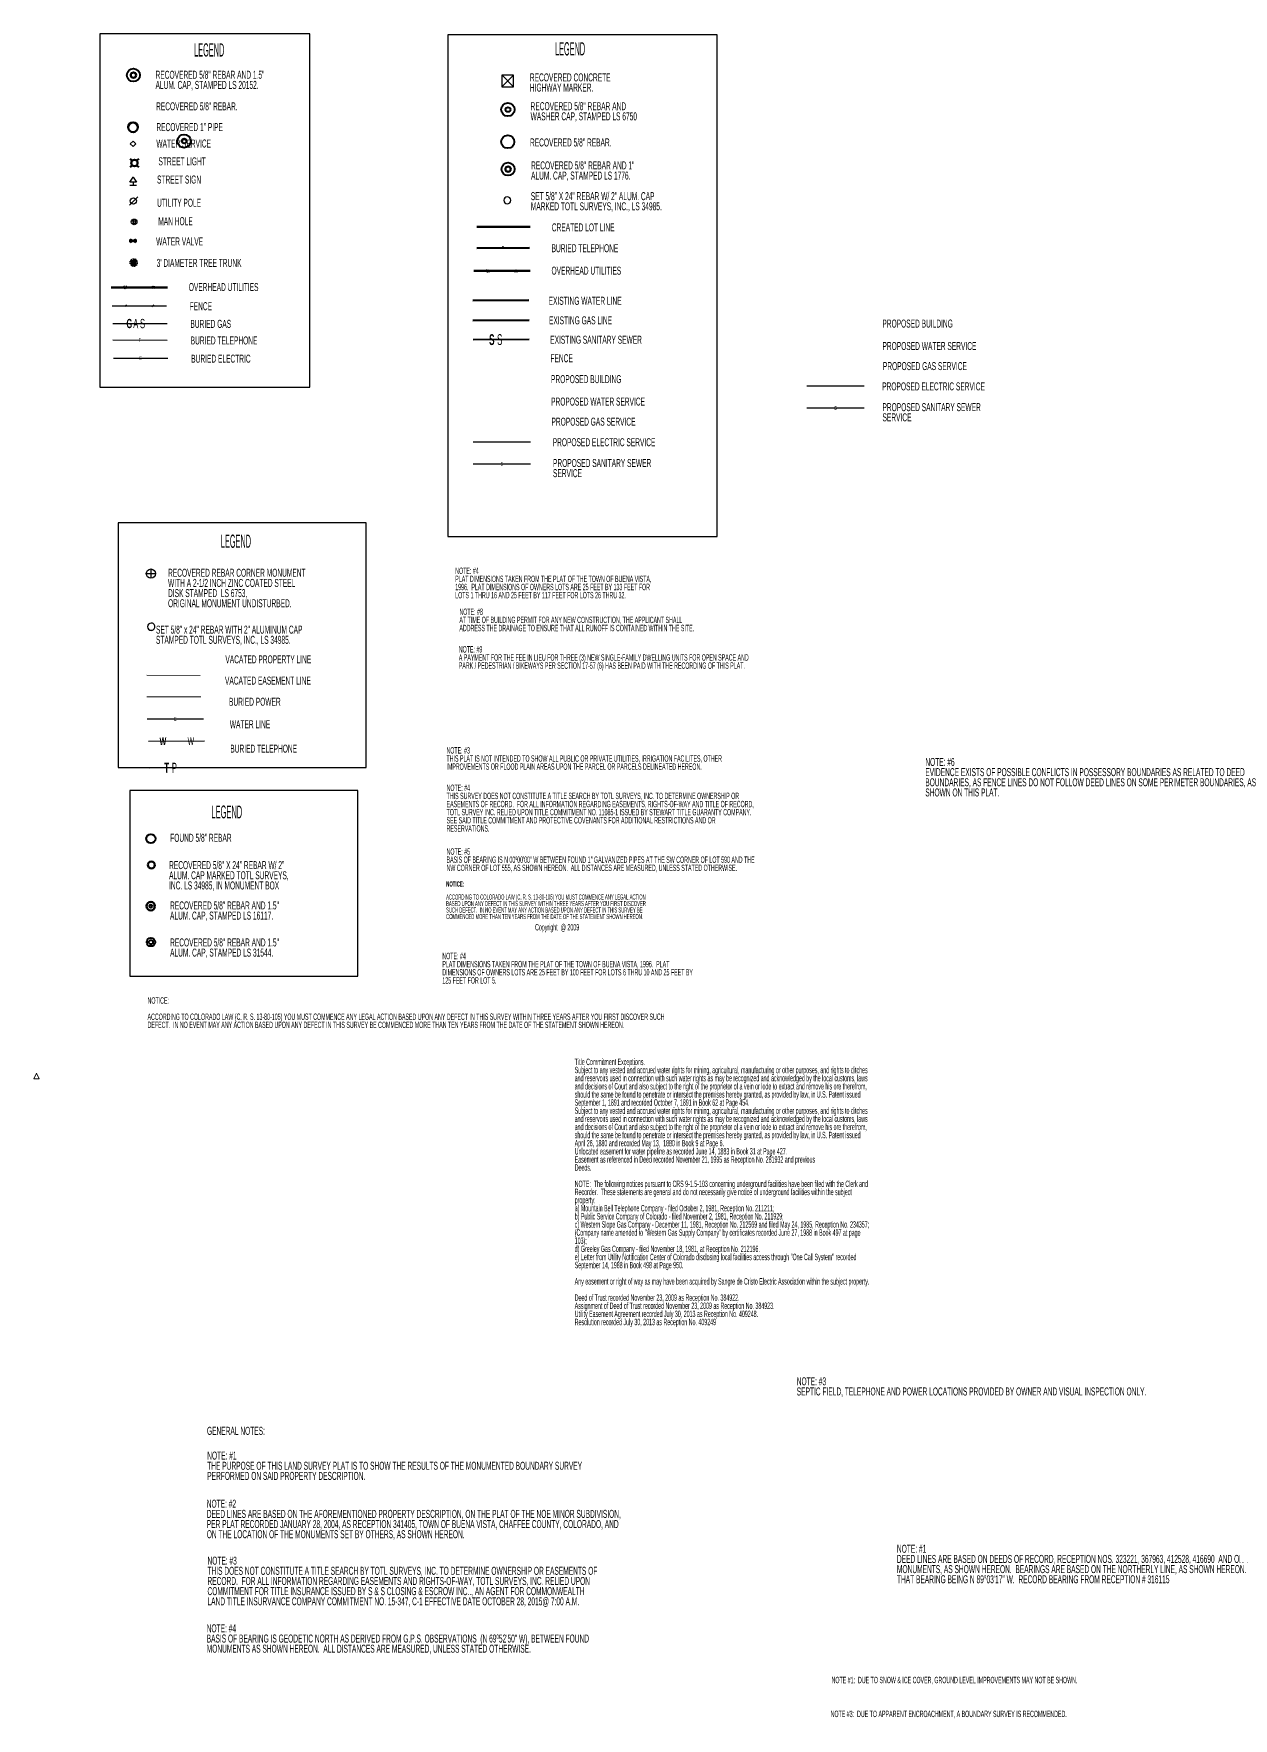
# Model space of a CAD drawing. Extents: x 2835785 to 2851632, y 1243954 to 1251877.
# Drawn here: x 2846283 to 2846792, y 1246582 to 1247297 of the extents above; entities that cross this region are included whole.
import ezdxf

# ---------------------------------------------------------------- set-up
doc = ezdxf.new("R2010")
doc.units = 0
doc.header["$MEASUREMENT"] = 0
for name, pattern in [('BuriedElec', [692.133499, 284.438428, -123.256643, 284.438428]), ('BuriedElec5', [717.612335, 294.909183, -127.793969, 294.909183]), ('BuriedTel', [671.08925, 275.790106, -119.509037, 275.790106]), ('BuriedTel1', [692.163966, 284.450949, -123.262068, 284.450949]), ('Dash', [142.74873, 47.582909, -47.582909, 47.582909, -3.5452e-06]), ('Dash Dot', [169.613151, 42.403287, -38.162956, 8.480657, -38.162964, 42.403287]), ('Dash Dot3', [169.611531, 42.402882, -38.162592, 8.480576, -38.1626, 42.402882]), ('Dot', [49.189953, 13.415442, -22.35907, 13.415442]), ('Fence Rail1', [346.080558, 138.432221, -69.216116, 138.432221]), ('Gas Line', [692.154561, 129.778983, -302.817611, 129.778983, -129.778983]), ('Power Line1', [358.807667, 143.523065, -71.761538, 143.523065]), ('Power Line2', [358.809357, 143.523741, -71.761876, 143.523741]), ('Sanitary Sewer', [713.724209, 152.940911, -254.901507, 152.940911, -152.94088]), ('Silt Fence', [727.6961, 299.053196, -129.589708, 299.053196]), ('Silt Fence1', [727.6625, 299.039388, -129.583725, 299.039388]), ('Telephone', [671.084232, 143.803772, -239.672944, 143.803772, -143.803744]), ('Water Line', [356.87027, 107.061085, -107.061085, 107.061085, -35.687014]), ('WaterCourse2', [237.915805, 33.987971, -169.939856, 33.987971, -6.33075e-06])]:
    doc.linetypes.add(name, pattern=pattern)
for name, color, linetype, true_color in [('Layout', 5, 'Continuous', 0x0000ff), ('Text', 5, 'Continuous', 0x0000ff), ('U-_UG_Power', 1, 'Continuous', 0xff0000), ('U-Telephone', 7, 'Continuous', 0xff8000), ('U-Water_line', 5, 'Continuous', 0x0000ff)]:
    doc.layers.add(name, color=color, linetype=linetype, true_color=true_color)
doc.styles.add('Arial1', font='arialbd.ttf', dxfattribs={"width": 0.384058, "height": 2.76})
doc.styles.add('Arial12', font='arialbd.ttf', dxfattribs={"width": 0.416328, "height": 4.103333})
doc.styles.add('Arial13', font='arialbd.ttf', dxfattribs={"width": 0.416087, "height": 5.511667})
doc.styles.add('Arial5', font='arialbd.ttf', dxfattribs={"width": 0.416264, "height": 2.07})
doc.styles.add('Arial6', font='arialbd.ttf', dxfattribs={"width": 0.416264, "height": 5.861667})
doc.styles.add('Arial7', font='arialbd.ttf', dxfattribs={"width": 0.41608, "height": 4.975})

msp = doc.modelspace()

# ---------------------------------------------------------------- linework, layer by layer
at = {"layer": 'Layout', "color": 18, "linetype": 'ByBlock', "lineweight": 25, "ltscale": 30, "true_color": 0x000000}
for p, q in [((2846486.68, 1247279.01), (2846481.79, 1247274.01)), ((2846481.83, 1247279.03), (2846486.65, 1247274)), ((2846327.24, 1247227.38), (2846323.71, 1247223.87)), ((2846324.67, 1247216.26), (2846326.72, 1247216.26)), ((2846324.68, 1247217.16), (2846326.74, 1247217.16)), ((2846325.3, 1247217.83), (2846325.3, 1247215.69)), ((2846326.1, 1247217.81), (2846326.1, 1247215.67)), ((2846330.85, 1247067.58), (2846334.78, 1247067.57)), ((2846332.81, 1247069.52), (2846332.77, 1247065.67))]:
    msp.add_line(p, q, dxfattribs=at)
at = {"layer": 'Layout', "color": 18, "linetype": 'ByBlock', "lineweight": 50, "ltscale": 30, "true_color": 0x000000}
for p, q in [((2846324.63, 1247242.98), (2846324.03, 1247243.58)), ((2846324.63, 1247242.98), (2846324.03, 1247243.58)), ((2846327.03, 1247242.98), (2846327.63, 1247243.58)), ((2846324.63, 1247240.58), (2846324.03, 1247239.98)), ((2846327.03, 1247240.58), (2846327.63, 1247239.98)), ((2846324.05, 1247209.36), (2846326.45, 1247208.15)), ((2846324.05, 1247208.16), (2846324.05, 1247209.36)), ((2846326.45, 1247209.35), (2846324.05, 1247208.16)), ((2846326.45, 1247208.15), (2846326.45, 1247209.35))]:
    msp.add_line(p, q, dxfattribs=at)
at = {"layer": 'Layout', "color": 5, "linetype": 'ByBlock', "ltscale": 30, "true_color": 0x0000ff}
for p, q in [((2846323.92, 1247232.33), (2846326.64, 1247232.33)), ((2846323.92, 1247232.33), (2846326.64, 1247232.33)), ((2846325.24, 1247233.87), (2846325.23, 1247232.32)), ((2846325.24, 1247233.87), (2846325.23, 1247232.32)), ((2846611.26, 1247147.15), (2846635.52, 1247147.15)), ((2846469.64, 1247123.41), (2846493.9, 1247123.41))]:
    msp.add_line(p, q, dxfattribs=at)
at = {"layer": 'Layout', "color": 18, "linetype": 'ByBlock', "ltscale": 30, "true_color": 0x000000}
for p, q in [((2846323.71, 1247199.28), (2846327.29, 1247199.54)), ((2846327.2, 1247199), (2846323.74, 1247199.86)), ((2846327.17, 1247200.13), (2846323.89, 1247198.79)), ((2846323.96, 1247200.43), (2846326.96, 1247198.47)), ((2846324.22, 1247198.22), (2846326.8, 1247200.72)), ((2846326.48, 1247198.02), (2846324.45, 1247200.93)), ((2846326.24, 1247201.1), (2846324.77, 1247197.86)), ((2846325.11, 1247201.24), (2846325.84, 1247197.73)), ((2846325.27, 1247197.72), (2846325.71, 1247201.28))]:
    msp.add_line(p, q, dxfattribs=at)
at = {"layer": 'Layout', "color": 5, "linetype": 'ByBlock', "lineweight": 50, "true_color": 0x0000ff}
for p, q in [((2846475.78, 1247195.43), (2846475.18, 1247196.47)), ((2846475.89, 1247195.43), (2846476.49, 1247196.47)), ((2846487.74, 1247195.43), (2846487.14, 1247196.47)), ((2846487.85, 1247195.43), (2846488.45, 1247196.47)), ((2846321.82, 1247188.48), (2846321.22, 1247189.51)), ((2846321.94, 1247188.48), (2846322.54, 1247189.51)), ((2846333.78, 1247188.48), (2846333.18, 1247189.51)), ((2846333.9, 1247188.48), (2846334.5, 1247189.51))]:
    msp.add_line(p, q, dxfattribs=at)
at = {"layer": 'Layout', "color": 5, "linetype": 'ByBlock', "lineweight": 30, "true_color": 0x0000ff}
for p, q in [((2846321.69, 1247180.8), (2846322.51, 1247181.61)), ((2846333.23, 1247180.78), (2846334.04, 1247181.59))]:
    msp.add_line(p, q, dxfattribs=at)
at = {"layer": 'Layout', "color": 18, "linetype": 'ByBlock', "lineweight": 0, "ltscale": 30, "true_color": 0x000000}
for p, q in [((2846284.25, 1246855.58), (2846283.05, 1246853.17)), ((2846283.05, 1246853.17), (2846285.45, 1246853.17)), ((2846285.45, 1246853.17), (2846284.25, 1246855.58))]:
    msp.add_line(p, q, dxfattribs=at)
at = {"layer": 'Layout', "color": 5, "linetype": 'ByBlock', "lineweight": 25, "ltscale": 30, "true_color": 0x0000ff}
for points in [[(2846311.16, 1247146.62), (2846400.2, 1247146.62), (2846400.2, 1247296.6), (2846311.16, 1247296.6), (2846311.16, 1247146.62)], [(2846458.78, 1247083.29), (2846573.15, 1247083.29), (2846573.15, 1247296.06), (2846458.78, 1247296.06), (2846458.78, 1247083.29)], [(2846318.92, 1246985.29), (2846424.14, 1246985.29), (2846424.14, 1247089.07), (2846318.92, 1247089.07), (2846318.92, 1246985.29)], [(2846323.8, 1246896.79), (2846420.64, 1246896.79), (2846420.64, 1246975.47), (2846323.8, 1246975.47), (2846323.8, 1246896.79)]]:
    msp.add_lwpolyline(points, dxfattribs=at)
at = {"layer": 'Layout', "color": 18, "linetype": 'ByBlock', "lineweight": 25, "ltscale": 30, "true_color": 0x000000}
for points in [[(2846481.82, 1247279.07), (2846481.77, 1247274.02), (2846486.65, 1247274), (2846486.65, 1247279.07), (2846481.82, 1247279.07)], [(2846325.26, 1247235.68), (2846326.7, 1247233.64), (2846323.8, 1247233.64), (2846325.26, 1247235.68)]]:
    msp.add_lwpolyline(points, dxfattribs=at)
at = {"layer": 'Layout', "color": 18, "linetype": 'ByBlock', "lineweight": 0, "ltscale": 30, "true_color": 0x000000}
for points in [[(2846325.25, 1247251.07), (2846324.05, 1247249.88), (2846325.25, 1247248.68), (2846326.45, 1247249.88), (2846325.25, 1247251.07)], [(2846325.26, 1247235.68), (2846326.7, 1247233.64), (2846323.8, 1247233.64), (2846325.26, 1247235.68)]]:
    msp.add_lwpolyline(points, dxfattribs=at)
at = {"layer": 'Layout', "color": 5, "linetype": 'Dash Dot', "lineweight": 50, "ltscale": 30, "true_color": 0x0000ff}
msp.add_lwpolyline([(2846471.17, 1247214.7), (2846493.79, 1247214.61)], dxfattribs=at)
at = {"layer": 'Layout', "color": 5, "linetype": 'BuriedTel', "lineweight": 50, "ltscale": 30, "true_color": 0x0000ff}
msp.add_lwpolyline([(2846471.08, 1247205.57), (2846493.45, 1247205.7)], dxfattribs=at)
at = {"layer": 'Layout', "color": 5, "linetype": 'Power Line1', "lineweight": 50, "ltscale": 30, "true_color": 0x0000ff}
msp.add_lwpolyline([(2846469.85, 1247195.95), (2846493.78, 1247195.95)], dxfattribs=at)
at = {"layer": 'Layout', "color": 5, "linetype": 'Power Line2', "lineweight": 50, "ltscale": 30, "true_color": 0x0000ff}
msp.add_lwpolyline([(2846315.9, 1247188.99), (2846339.82, 1247188.99)], dxfattribs=at)
at = {"layer": 'Layout', "color": 5, "linetype": 'Fence Rail1', "lineweight": 30, "ltscale": 30, "true_color": 0x0000ff}
msp.add_lwpolyline([(2846316.33, 1247181.21), (2846339.4, 1247181.18)], dxfattribs=at)
at = {"layer": 'Layout', "color": 5, "linetype": 'Dash', "lineweight": 50, "ltscale": 30, "true_color": 0x0000ff}
msp.add_lwpolyline([(2846469.38, 1247183.37), (2846493.17, 1247183.5)], dxfattribs=at)
at = {"layer": 'Layout', "color": 5, "linetype": 'Gas Line', "lineweight": 30, "ltscale": 30, "true_color": 0x0000ff}
msp.add_lwpolyline([(2846316.65, 1247173.71), (2846339.72, 1247173.68)], dxfattribs=at)
at = {"layer": 'Layout', "color": 5, "linetype": 'WaterCourse2', "lineweight": 50, "ltscale": 30, "true_color": 0x0000ff}
msp.add_lwpolyline([(2846469.52, 1247174.91), (2846493.31, 1247175.04)], dxfattribs=at)
at = {"layer": 'Layout', "color": 5, "linetype": 'BuriedTel1', "lineweight": 30, "ltscale": 30, "true_color": 0x0000ff}
msp.add_lwpolyline([(2846316.66, 1247166.67), (2846339.73, 1247166.64)], dxfattribs=at)
at = {"layer": 'Layout', "color": 5, "linetype": 'Sanitary Sewer', "lineweight": 40, "ltscale": 30, "true_color": 0x0000ff}
msp.add_lwpolyline([(2846469.56, 1247166.85), (2846493.35, 1247166.98)], dxfattribs=at)
at = {"layer": 'Layout', "color": 5, "linetype": 'BuriedElec', "lineweight": 30, "ltscale": 30, "true_color": 0x0000ff}
msp.add_lwpolyline([(2846316.88, 1247158.95), (2846339.96, 1247158.91)], dxfattribs=at)
at = {"layer": 'Layout', "color": 5, "linetype": 'Silt Fence', "lineweight": 25, "ltscale": 30, "true_color": 0x0000ff}
msp.add_lwpolyline([(2846611.25, 1247137.86), (2846635.5, 1247137.85)], dxfattribs=at)
at = {"layer": 'Layout', "color": 5, "linetype": 'Silt Fence1', "lineweight": 25, "ltscale": 30, "true_color": 0x0000ff}
msp.add_lwpolyline([(2846469.63, 1247114.12), (2846493.88, 1247114.12)], dxfattribs=at)
at = {"layer": 'Layout', "color": 5, "linetype": 'Dash Dot3', "lineweight": 20, "ltscale": 30, "true_color": 0x0000ff}
msp.add_lwpolyline([(2846331.04, 1247024.44), (2846353.65, 1247024.35)], dxfattribs=at)
at = {"layer": 'Layout', "color": 5, "linetype": 'Dot', "lineweight": 20, "ltscale": 30, "true_color": 0x0000ff}
msp.add_lwpolyline([(2846331.04, 1247015.34), (2846353.99, 1247015.34)], dxfattribs=at)
at = {"layer": 'Layout', "color": 18, "linetype": 'ByBlock', "lineweight": 40, "ltscale": 30, "true_color": 0x000000}
for centre, radius in [((2846325.4, 1247279.02), 2.76), ((2846484.34, 1247264.41), 2.83), ((2846484.37, 1247264.42), 1.01), ((2846346.88, 1247251.07), 2.83), ((2846346.92, 1247251.08), 1.01), ((2846484.3, 1247250.74), 2.76), ((2846484.41, 1247239.14), 2.76), ((2846332.79, 1246955.13), 1.93), ((2846332.79, 1246911.2), 1.77), ((2846332.79, 1246911.2), 0.885)]:
    msp.add_circle(centre, radius, dxfattribs=at)
at = {"layer": 'Layout', "color": 18, "linetype": 'ByBlock', "lineweight": 50, "ltscale": 30, "true_color": 0x000000}
for centre, radius in [((2846325.4, 1247279.02), 1.13), ((2846325.22, 1247256.92), 2.04), ((2846325.83, 1247241.78), 1.34), ((2846484.41, 1247239.14), 1.13), ((2846332.72, 1246926.49), 1.8), ((2846332.72, 1246926.49), 0.6)]:
    msp.add_circle(centre, radius, dxfattribs=at)
at = {"layer": 'Layout', "color": 18, "linetype": 'ByBlock', "lineweight": 25, "ltscale": 30, "true_color": 0x000000}
for centre, radius in [((2846325.36, 1247225.67), 1.33), ((2846325.68, 1247216.76), 1.2), ((2846332.81, 1247067.56), 1.95)]:
    msp.add_circle(centre, radius, dxfattribs=at)
at = {"layer": 'Layout', "color": 5, "linetype": 'ByBlock', "lineweight": 9, "true_color": 0x0000ff}
for centre in [(2846472.07, 1247174.93), (2846473.48, 1247174.93), (2846474.9, 1247174.94), (2846480, 1247174.97), (2846481.41, 1247174.98), (2846482.83, 1247174.99), (2846487.93, 1247175.01), (2846489.34, 1247175.02), (2846490.76, 1247175.03)]:
    msp.add_circle(centre, 0.142, dxfattribs=at)
at = {"layer": 'Layout', "color": 5, "linetype": 'ByBlock', "ltscale": 30, "true_color": 0x0000ff}
for centre, radius, start, end in [((2846484.07, 1247225.91), 1.5, 90.00014, 180.00013), ((2846484.07, 1247225.91), 1.5, 179.99985, 269.99986), ((2846484.07, 1247225.91), 1.5, 0.00002, 89.99998), ((2846484.07, 1247225.91), 1.5, 270.00014, 0.00014), ((2846332.93, 1247045.03), 1.55, 91.99917, 179.84497), ((2846332.9, 1247045.01), 1.52, 179.07791, 269.07793), ((2846332.95, 1247045.06), 1.52, 358.80471, 92.41612), ((2846332.91, 1247045.04), 1.56, 268.77846, 359.23797)]:
    msp.add_arc(centre, radius, start, end, dxfattribs=at)
at = {"layer": 'Layout', "color": 5, "linetype": 'ByBlock', "lineweight": 50, "ltscale": 30, "true_color": 0x0000ff}
for start, end in [(90.00014, 180.00013), (179.99985, 269.99986), (0.00002, 89.99998), (270.00014, 0.00014)]:
    msp.add_arc((2846333, 1246943.95), 1.5, start, end, dxfattribs=at)
at = {"layer": 'U-_UG_Power', "color": 1, "linetype": 'BuriedElec5', "ltscale": 30, "true_color": 0xff0000}
msp.add_lwpolyline([(2846331.22, 1247005.89), (2846355.14, 1247005.89)], dxfattribs=at)
at = {"layer": 'U-Telephone', "color": 30, "linetype": 'Telephone', "ltscale": 30, "true_color": 0xff8000}
msp.add_lwpolyline([(2846332.12, 1246985.14), (2846354.49, 1246985.27)], dxfattribs=at)
at = {"layer": 'U-Water_line', "color": 5, "linetype": 'Water Line', "ltscale": 30, "true_color": 0x0000ff}
msp.add_lwpolyline([(2846331.73, 1246996.43), (2846355.53, 1246996.56)], dxfattribs=at)

# ---------------------------------------------------------------- texts
at = {"layer": 'Layout'}
for s, height, width, p in [('LEGEND', 5.628, 0.40061, (2846351.16, 1247286.9)), ('LEGEND', 5.628, 0.40061, (2846504.33, 1247287.37)), ('RECOVERED 5/8" REBAR AND 1.5" ', 3.395, 0.493735, (2846334.78, 1247277.49)), ('RECOVERED CONCRETE ', 3.395, 0.493735, (2846493.66, 1247276.37)), ('ALUM. CAP, STAMPED LS 20152.', 3.395, 0.493735, (2846334.78, 1247273.18)), ('HIGHWAY MARKER.', 3.395, 0.493735, (2846493.66, 1247272.05)), ('RECOVERED 5/8" REBAR.', 3.395, 0.493735, (2846335, 1247264.1)), ('WASHER CAP, STAMPED LS 6750', 3.395, 0.493735, (2846493.97, 1247259.85)), ('RECOVERED 5/8" REBAR AND ', 3.395, 0.493735, (2846493.97, 1247264.16)), ('RECOVERED 1" PIPE', 3.395, 0.493735, (2846335.12, 1247255.28)), ('WATER SERVICE', 3.395, 0.493735, (2846335.12, 1247248.32)), ('RECOVERED 5/8" REBAR.', 3.395, 0.493735, (2846493.7, 1247248.77)), ('STREET LIGHT', 3.395, 0.493735, (2846336.02, 1247240.75)), ('RECOVERED 5/8" REBAR AND 1" ', 3.395, 0.493735, (2846494.16, 1247239.04)), ('STREET SIGN', 3.395, 0.493735, (2846335.42, 1247233.04)), ('ALUM. CAP, STAMPED LS 1776.', 3.395, 0.493735, (2846494.16, 1247234.72)), ('SET 5/8" X 24" REBAR W/ 2" ALUM. CAP', 3.395, 0.493735, (2846494.06, 1247225.99)), ('UTILITY POLE', 3.395, 0.493735, (2846335.42, 1247223.18)), ('MARKED TOTL SURVEYS, INC., LS 34985.', 3.395, 0.493735, (2846494.06, 1247221.68)), ('MAN HOLE', 3.395, 0.493735, (2846335.94, 1247215.36)), ('CREATED LOT LINE', 3.395, 0.493735, (2846502.97, 1247212.74)), ('WATER VALVE', 3.395, 0.493735, (2846335.03, 1247206.79)), ('BURIED TELEPHONE', 3.395, 0.493735, (2846502.87, 1247203.91)), ("3' DIAMETER TREE TRUNK", 3.395, 0.493735, (2846335.24, 1247197.66)), ('OVERHEAD UTILITIES', 3.395, 0.493735, (2846502.84, 1247194.39)), ('OVERHEAD UTILITIES', 3.395, 0.493735, (2846348.89, 1247187.43)), ('EXISTING WATER LINE', 3.395, 0.493735, (2846501.62, 1247181.59)), ('FENCE', 3.395, 0.493735, (2846349.26, 1247179.31)), ('BURIED GAS', 3.395, 0.493735, (2846349.58, 1247171.81)), ('EXISTING GAS LINE', 3.395, 0.493735, (2846501.77, 1247173.3)), ('PROPOSED BUILDING', 3.395, 0.493735, (2846643.29, 1247171.93)), ('BURIED TELEPHONE', 3.395, 0.493735, (2846349.69, 1247164.77)), ('EXISTING SANITARY SEWER', 3.395, 0.493735, (2846502.3, 1247165.08)), ('PROPOSED WATER SERVICE', 3.395, 0.493735, (2846643.33, 1247162.41)), ('BURIED ELECTRIC', 3.395, 0.493735, (2846349.91, 1247157.04)), ('FENCE', 3.395, 0.493735, (2846502.39, 1247157.23)), ('PROPOSED GAS SERVICE', 3.395, 0.493735, (2846643.5, 1247153.89)), ('PROPOSED BUILDING', 3.395, 0.493735, (2846502.63, 1247148.36)), ('PROPOSED WATER SERVICE', 3.395, 0.493735, (2846502.67, 1247138.84)), ('PROPOSED ELECTRIC SERVICE', 3.395, 0.493735, (2846643.21, 1247145.28)), ('SERVICE', 3.395, 0.493735, (2846643.33, 1247132.16)), ('PROPOSED SANITARY SEWER ', 3.395, 0.493735, (2846643.33, 1247136.47)), ('PROPOSED GAS SERVICE', 3.395, 0.493735, (2846502.84, 1247130.32)), ('PROPOSED ELECTRIC SERVICE', 3.395, 0.493735, (2846503.35, 1247121.59)), ('PROPOSED SANITARY SEWER ', 3.395, 0.493735, (2846503.47, 1247112.78)), ('SERVICE', 3.395, 0.493735, (2846503.47, 1247108.47)), ('LEGEND', 5.628, 0.40061, (2846362.5, 1247078.49)), ('1996.  PLAT DIMENSIONS OF OWNERS LOTS ARE 25 FEET BY 133 FEET FOR ', 2.715, 0.494403, (2846461.98, 1247060.52)), ('NOTE: #4', 2.715, 0.494403, (2846461.98, 1247067.41)), ('PLAT DIMENSIONS TAKEN FROM THE PLAT OF THE TOWN OF BUENA VISTA, ', 2.715, 0.494403, (2846461.98, 1247063.97)), ('LOTS 1 THRU 16 AND 25 FEET BY 117 FEET FOR LOTS 26 THRU 32.', 2.715, 0.494403, (2846461.98, 1247057.07)), ('AT TIME OF BUILDING PERMIT FOR ANY NEW CONSTRUCTION, THE APPLICANT SHALL ', 2.715, 0.494403, (2846463.75, 1247046.56)), ('NOTE: #8', 2.715, 0.494403, (2846463.75, 1247050.01)), ('SET 5/8" x 24" REBAR WITH 2" ALUMINUM CAP', 3.395, 0.493735, (2846334.97, 1247042.09)), ('ADDRESS THE DRAINAGE TO ENSURE THAT ALL RUNOFF IS CONTAINED WITHIN THE SITE.', 2.715, 0.494403, (2846463.75, 1247043.11)), ('STAMPED TOTL SURVEYS, INC., LS 34985.', 3.395, 0.493735, (2846334.97, 1247037.77)), ('NOTE: #9', 2.715, 0.494403, (2846463.5, 1247034.07)), ('VACATED PROPERTY LINE', 3.395, 0.493735, (2846364.42, 1247029.48)), ('A PAYMENT FOR THE FEE IN LIEU FOR THREE (3) NEW SINGLE-FAMILY DWELLING UNITS FOR OPEN SPACE AND ', 2.715, 0.494403, (2846463.5, 1247030.62)), ('PARK / PEDESTRIAN / BIKEWAYS PER SECTION 17-57 (6) HAS BEEN PAID WITH THE RECORDING OF THIS PLAT.', 2.715, 0.494403, (2846463.5, 1247027.17)), ('VACATED EASEMENT LINE', 3.395, 0.493735, (2846364.25, 1247020.47)), ('BURIED POWER', 3.395, 0.493735, (2846365.95, 1247011.5)), ('WATER LINE', 3.395, 0.493735, (2846366.3, 1247001.95)), ('BURIED TELEPHONE', 3.395, 0.493735, (2846366.51, 1246991.6)), ('NOTE: #3', 2.715, 0.494403, (2846458.25, 1246991.22)), ('THIS PLAT IS NOT INTENDED TO SHOW ALL PUBLIC OR PRIVATE UTILITIES, IRRIGATION FACILITES, OTHER ', 2.715, 0.494403, (2846458.25, 1246987.77)), ('IMPROVEMENTS OR FLOOD PLAIN AREAS UPON THE PARCEL OR PARCELS DELINEATED HEREON.', 2.715, 0.494403, (2846458.25, 1246984.32)), ('NOTE: #6', 3.393, 0.493932, (2846661.5, 1246985.95)), ('EVIDENCE EXISTS OF POSSIBLE CONFLICTS IN POSSESSORY BOUNDARIES AS RELATED TO DEED ', 3.3933, 0.493932, (2846661.5, 1246981.64)), ('NOTE: #4', 2.715, 0.494403, (2846458.3, 1246975.34)), ('BOUNDARIES, AS FENCE LINES DO NOT FOLLOW DEED LINES ON SOME PERIMETER BOUNDARIES, AS ', 3.3933, 0.493932, (2846661.5, 1246977.33)), ('THIS SURVEY DOES NOT CONSTITUTE A TITLE SEARCH BY TOTL SURVEYS, INC. TO DETERMINE OWNERSHIP OR ', 2.715, 0.494403, (2846458.3, 1246971.89)), ('EASEMENTS OF RECORD.  FOR ALL INFORMATION REGARDING EASEMENTS, RIGHTS-OF-WAY AND TITLE OF RECORD, ', 2.715, 0.494403, (2846458.3, 1246968.44)), ('SHOWN ON THIS PLAT.', 3.3933, 0.493932, (2846661.5, 1246973.02)), ('LEGEND', 5.452, 0.400365, (2846358.5, 1246963.72)), ('TOTL SURVEY INC. RELIED UPON TITLE COMMITMENT NO. 11085-1 ISSUED BY STEWART TITLE GUARANTY COMPANY.  ', 2.715, 0.494403, (2846458.3, 1246964.99)), ('SEE SAID TITLE COMMITMENT AND PROTECTIVE COVENANTS FOR ADDITIONAL RESTRICTIONS AND OR ', 2.715, 0.494403, (2846458.3, 1246961.55)), ('FOUND 5/8" REBAR', 3.395, 0.493735, (2846341, 1246953.78)), ('RESERVATIONS.', 2.715, 0.494403, (2846458.3, 1246958.1)), ('NOTE: #5 ', 2.715, 0.494403, (2846458.3, 1246948.27)), ('RECOVERED 5/8" X 24" REBAR W/ 2" ', 3.395, 0.493735, (2846340.53, 1246942.19)), ('BASIS OF BEARING IS N 00º00\'00" W BETWEEN FOUND 1" GALVANIZED PIPES AT THE SW CORNER OF LOT 590 AND THE ', 2.715, 0.494403, (2846458.3, 1246944.83)), ('NW CORNER OF LOT 555, AS SHOWN HEREON.  ALL DISTANCES ARE MEASURED, UNLESS STATED OTHERWISE.', 2.715, 0.494403, (2846458.3, 1246941.38)), ('ALUM. CAP MARKED TOTL SURVEYS, ', 3.395, 0.493735, (2846340.53, 1246937.88)), ('INC. LS 34985, IN MONUMENT BOX', 3.395, 0.493735, (2846340.53, 1246933.57)), ('RECOVERED 5/8" REBAR AND 1.5" ', 3.395, 0.493735, (2846340.92, 1246925.09)), ('ACCORDING TO COLORADO LAW (C. R. S. 13-80-105) YOU MUST COMMENCE ANY LEGAL ACTION ', 2.1733, 0.494096, (2846458.12, 1246929.27)), ('BASED UPON ANY DEFECT IN THIS SURVEY WITHIN THREE YEARS AFTER YOU FIRST DISCOVER ', 2.1733, 0.494096, (2846458.12, 1246926.51)), ('ALUM. CAP, STAMPED LS 16117.', 3.395, 0.493735, (2846340.92, 1246920.78)), ('SUCH DEFECT.  IN NO EVENT MAY ANY ACTION BASED UPON ANY DEFECT IN THIS SURVEY BE ', 2.1733, 0.494096, (2846458.12, 1246923.75)), ('COMMENCED MORE THAN TEN YEARS FROM THE DATE OF THE STATEMENT SHOWN HEREON.', 2.1733, 0.494096, (2846458.12, 1246920.99)), ('Copyright  @ 2009', 2.715, 0.494403, (2846495.86, 1246916.17)), ('ALUM. CAP, STAMPED LS 31544.', 3.395, 0.493735, (2846340.95, 1246905.08)), ('RECOVERED 5/8" REBAR AND 1.5" ', 3.395, 0.493735, (2846340.95, 1246909.39)), ('NOTE: #4', 2.715, 0.494403, (2846456.51, 1246903.98)), ('PLAT DIMENSIONS TAKEN FROM THE PLAT OF THE TOWN OF BUENA VISTA, 1996.  PLAT ', 2.715, 0.494403, (2846456.51, 1246900.53)), ('DIMENSIONS OF OWNERS LOTS ARE 25 FEET BY 100 FEET FOR LOTS 6 THRU 10 AND 25 FEET BY ', 2.715, 0.494403, (2846456.51, 1246897.08)), ('125 FEET FOR LOT 5.', 2.715, 0.494403, (2846456.51, 1246893.63)), ('NOTICE:', 2.715, 0.494403, (2846331.38, 1246885.1)), ('ACCORDING TO COLORADO LAW (C. R. S. 13-80-105) YOU MUST COMMENCE ANY LEGAL ACTION BASED UPON ANY DEFECT IN THIS SURVEY WITHIN THREE YEARS AFTER YOU FIRST DISCOVER SUCH ', 2.715, 0.494403, (2846331.38, 1246878.21)), ('DEFECT.  IN NO EVENT MAY ANY ACTION BASED UPON ANY DEFECT IN THIS SURVEY BE COMMENCED MORE THAN TEN YEARS FROM THE DATE OF THE STATEMENT SHOWN HEREON.', 2.715, 0.494403, (2846331.38, 1246874.76)), ('Title Commitment Exceptions.', 2.715, 0.494403, (2846512.69, 1246859.05)), ('Subject to any vested and accrued water rights for mining, agricultural, manufacturing or other purposes, and rights to ditches ', 2.715, 0.494403, (2846512.69, 1246855.61)), ('and reservoirs used in connection with such water rights as may be recognized and acknowledged by the local customs, laws ', 2.715, 0.494403, (2846512.69, 1246852.16)), ('and decisions of Court and also subject to the right of the proprietor of a vein or lode to extract and remove his ore therefrom, ', 2.715, 0.494403, (2846512.69, 1246848.71)), ('should the same be found to penetrate or intersect the premises hereby granted, as provided by law, in U.S. Patent issued ', 2.715, 0.494403, (2846512.69, 1246845.26)), ('September 1, 1891 and recorded October 7, 1891 in Book 62 at Page 454.', 2.715, 0.494403, (2846512.69, 1246841.81)), ('Subject to any vested and accrued water rights for mining, agricultural, manufacturing or other purposes, and rights to ditches ', 2.715, 0.494403, (2846512.69, 1246838.36)), ('and reservoirs used in connection with such water rights as may be recognized and acknowledged by the local customs, laws ', 2.715, 0.494403, (2846512.69, 1246834.92)), ('April 26, 1880 and recorded May 13,  1880 in Book 9 at Page 6.', 2.715, 0.494403, (2846512.69, 1246824.57)), ('should the same be found to penetrate or intersect the premises hereby granted, as provided by law, in U.S. Patent issued ', 2.715, 0.494403, (2846512.69, 1246828.02)), ('and decisions of Court and also subject to the right of the proprietor of a vein or lode to extract and remove his ore therefrom, ', 2.715, 0.494403, (2846512.69, 1246831.47)), ('Unlocated easement for water pipeline as recorded June 14, 1883 in Book 31 at Page 427.', 2.715, 0.494403, (2846512.69, 1246821.12)), ('Easement as referenced in Deed recorded November 21, 1995 as Reception No. 281932 and previous ', 2.715, 0.494403, (2846512.69, 1246817.67)), ('Deeds.', 2.715, 0.494403, (2846512.69, 1246814.23)), ('NOTE:  The following notices pursuant to CRS 9-1.5-103 concerning underground facilities have been filed with the Clerk and ', 2.715, 0.494403, (2846512.69, 1246807.33)), ('Recorder.  These statements are general and do not necessarily give notice of underground facilities within the subject ', 2.715, 0.494403, (2846512.69, 1246803.88)), ('a) Mountain Bell Telephone Company - filed October 2, 1981, Reception No. 211211;', 2.715, 0.494403, (2846512.69, 1246796.98)), ('property:', 2.715, 0.494403, (2846512.69, 1246800.43)), ('c) Western Slope Gas Company - December 11, 1981, Reception No. 212569 and filed May 24, 1985, Reception No. 234357; ', 2.715, 0.494403, (2846512.69, 1246790.09)), ('b) Public Service Company of Colorado - filed November 2, 1981, Reception No. 211929;', 2.715, 0.494403, (2846512.69, 1246793.54)), ('(Company name amended to "Western Gas Supply Company" by certificates recorded June 27, 1988 in Book 497 at page ', 2.715, 0.494403, (2846512.69, 1246786.64)), ('103);', 2.715, 0.494403, (2846512.69, 1246783.19)), ('d) Greeley Gas Company - filed November 18, 1981, at Reception No. 212196.', 2.715, 0.494403, (2846512.69, 1246779.74)), ('e) Letter from Utility Notification Center of Colorado disclosing local facilities access through "One Call System" recorded ', 2.715, 0.494403, (2846512.69, 1246776.29)), ('September 14, 1988 in Book 498 at Page 950.', 2.715, 0.494403, (2846512.69, 1246772.85)), ('Any easement or right of way as may have been acquired by Sangre de Cristo Electric Association within the subject property.', 2.715, 0.494403, (2846512.69, 1246765.95)), ('Assignment of Deed of Trust recorded November 23, 2009 as Reception No. 384923.', 2.715, 0.494403, (2846512.69, 1246755.6)), ('Deed of Trust recorded November 23, 2009 as Reception No. 384922.', 2.715, 0.494403, (2846512.69, 1246759.05)), ('Utility Easement Agreement recorded July 30, 2013 as Reception No. 409248.', 2.715, 0.494403, (2846512.69, 1246752.16)), ('Resolution recorded July 30, 2013 as Reception No. 409249', 2.715, 0.494403, (2846512.69, 1246748.71)), ('SEPTIC FIELD, TELEPHONE AND POWER LOCATIONS PROVIDED BY OWNER AND VISUAL INSPECTION ONLY.', 3.395, 0.493735, (2846606.94, 1246718.89)), ('NOTE: #3', 3.395, 0.493735, (2846606.94, 1246723.2)), ('GENERAL NOTES:', 3.395, 0.493735, (2846356.59, 1246702.19)), ('NOTE: #1', 3.395, 0.493735, (2846356.71, 1246691.69)), ('THE PURPOSE OF THIS LAND SURVEY PLAT IS TO SHOW THE RESULTS OF THE MONUMENTED BOUNDARY SURVEY ', 3.395, 0.493735, (2846356.71, 1246687.38)), ('PERFORMED ON SAID PROPERTY DESCRIPTION.', 3.395, 0.493735, (2846356.71, 1246683.07)), ('NOTE: #2', 3.395, 0.493735, (2846356.51, 1246671.28)), ('DEED LINES ARE BASED ON THE AFOREMENTIONED PROPERTY DESCRIPTION, ON THE PLAT OF THE NOE MINOR SUBDIVISION, ', 3.395, 0.493735, (2846356.51, 1246666.96)), ('PER PLAT RECORDED JANUARY 28, 2004, AS RECEPTION 341405, TOWN OF BUENA VISTA, CHAFFEE COUNTY, COLORADO, AND ', 3.395, 0.493735, (2846356.51, 1246662.65)), ('ON THE LOCATION OF THE MONUMENTS SET BY OTHERS, AS SHOWN HEREON.', 3.395, 0.493735, (2846356.51, 1246658.34)), ('NOTE: #3', 3.395, 0.493735, (2846356.81, 1246647.12)), ('NOTE: #1', 3.395, 0.493735, (2846649.46, 1246652.16)), ('DEED LINES ARE BASED ON DEEDS OF RECORD, RECEPTION NOS. 323221, 367963, 412528, 416690  AND ON THE THE RECOVERED ', 3.395, 0.493735, (2846649.46, 1246647.85)), ('THIS DOES NOT CONSTITUTE A TITLE SEARCH BY TOTL SURVEYS, INC. TO DETERMINE OWNERSHIP OR EASEMENTS OF ', 3.395, 0.493735, (2846356.81, 1246642.81)), ('RECORD.  FOR ALL INFORMATION REGARDING EASEMENTS AND RIGHTS-OF-WAY, TOTL SURVEYS, INC. RELIED UPON ', 3.395, 0.493735, (2846356.81, 1246638.5)), ('THAT BEARING BEING N 89%%D03\'17" W.  RECORD BEARING FROM RECEPTION # 316115', 3.395, 0.493735, (2846649.46, 1246639.22)), ('MONUMENTS, AS SHOWN HEREON.  BEARINGS ARE BASED ON THE NORTHERLY LINE, AS SHOWN HEREON.', 3.395, 0.493735, (2846649.46, 1246643.53)), ('COMMITMENT FOR TITLE INSURANCE ISSUED BY S & S CLOSING & ESCROW INC.., AN AGENT FOR COMMONWEALTH ', 3.395, 0.493735, (2846356.81, 1246634.18)), ('LAND TITLE INSURVANCE COMPANY COMMITMENT NO. 15-347, C-1 EFFECTIVE DATE OCTOBER 28, 2015@ 7:00 A.M.', 3.395, 0.493735, (2846356.81, 1246629.87)), ('NOTE: #4 ', 3.395, 0.493735, (2846356.49, 1246618.4)), ('BASIS OF BEARING IS GEODETIC NORTH AS DERIVED FROM G.P.S. OBSERVATIONS  (N 69º52\'50" W), BETWEEN FOUND ', 3.395, 0.493735, (2846356.49, 1246614.08)), ('MONUMENTS AS SHOWN HEREON.  ALL DISTANCES ARE MEASURED, UNLESS STATED OTHERWISE.', 3.395, 0.493735, (2846356.49, 1246609.77)), ('NOTE #1:  DUE TO SNOW & ICE COVER, GROUND LEVEL IMPROVEMENTS MAY NOT BE SHOWN.', 2.715, 0.494403, (2846621.71, 1246596.82)), ('NOTE #3:  DUE TO APPARENT ENCROACHMENT, A BOUNDARY SURVEY IS RECOMMENDED.', 2.715, 0.494403, (2846621.31, 1246582.44))]:
    msp.add_text(s, height=height, dxfattribs=dict(at, width=width)).set_placement(p)
at = {"layer": 'Layout', "color": 5, "true_color": 0x0000ff}
for s, height, rotation, width, p in [('T', 1.63, 0.32918, 0.535418, (2846481.81, 1247204.86)), ('A', 3.92, 359.91368, 0.535345, (2846325.3, 1247171.68)), ('S', 3.92, 359.91368, 0.535345, (2846328.18, 1247171.68)), ('T', 1.63, 359.91463, 0.535418, (2846327.72, 1247165.87)), ('S', 4.61, 0.31196, 0.535557, (2846479.77, 1247164.52)), ('E', 1.63, 359.91368, 0.535418, (2846327.94, 1247158.14)), ('S', 1.63, 359.99862, 0.535418, (2846481.25, 1247113.29))]:
    msp.add_text(s, height=height, rotation=rotation, dxfattribs=dict(at, width=width)).set_placement(p)
for s, height, rotation, style, width, p in [('G', 3.92, 359.91368, 'Arial7', 0.535345, (2846322.41, 1247171.69)), ('S', 4.61, 0.31196, 'Arial6', 0.535557, (2846476.37, 1247164.5)), ('S', 1.63, 359.99892, 'Arial5', 0.535418, (2846622.88, 1247137.02))]:
    msp.add_text(s, height=height, rotation=rotation, dxfattribs=dict(at, style=style, width=width)).set_placement(p)
at = {"layer": 'Layout', "style": 'Arial1', "width": 0.494096}
msp.add_text('NOTICE:', height=2.173, dxfattribs=at).set_placement((2846458.12, 1246934.79))
at = {"layer": 'Text', "width": 0.493735}
for s, p in [('WITH A 2-1/2 INCH ZINC COATED STEEL ', (2846340.08, 1247061.9)), ('RECOVERED REBAR CORNER MONUMENT ', (2846340.08, 1247066.22)), ('ORIGINAL MONUMENT UNDISTURBED.', (2846340.08, 1247053.28)), ('DISK STAMPED  LS 6753,', (2846340.08, 1247057.59))]:
    msp.add_text(s, height=3.395, dxfattribs=at).set_placement(p)
at = {"layer": 'U-_UG_Power', "color": 1, "true_color": 0xff0000, "width": 0.535418}
msp.add_text('E', height=1.63, rotation=0.00189, dxfattribs=at).set_placement((2846342.69, 1247005.08))
at = {"layer": 'U-Telephone', "color": 30, "true_color": 0xff8000, "style": 'Arial13', "width": 0.535325}
msp.add_text('T', height=4.34, rotation=0.32903, dxfattribs=at).set_placement((2846338.53, 1246982.94))
at = {"layer": 'U-Telephone', "color": 30, "true_color": 0xff8000, "width": 0.535325}
msp.add_text('P', height=4.34, rotation=0.32903, dxfattribs=at).set_placement((2846341.72, 1246982.96))
at = {"layer": 'U-Water_line', "color": 5, "true_color": 0x0000ff, "style": 'Arial12', "width": 0.53564}
msp.add_text('W', height=3.23, rotation=0.31408, dxfattribs=at).set_placement((2846336.5, 1246994.79))
at = {"layer": 'U-Water_line', "color": 5, "true_color": 0x0000ff, "width": 0.53564}
msp.add_text('W', height=3.23, rotation=0.31408, dxfattribs=at).set_placement((2846348.4, 1246994.85))

doc.saveas('drawing.dxf')
